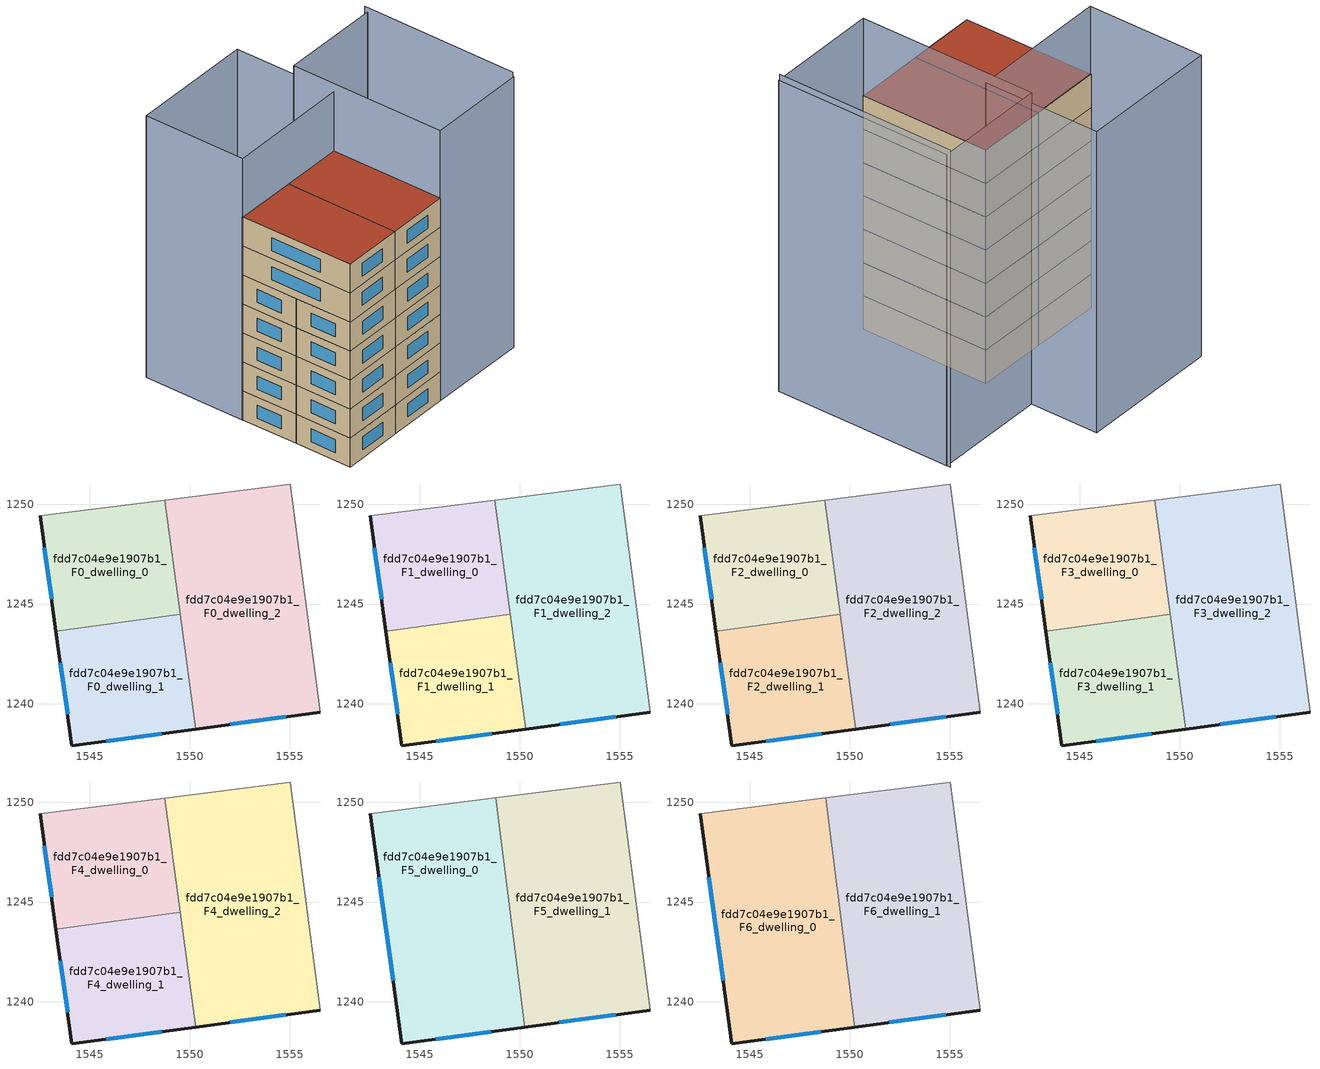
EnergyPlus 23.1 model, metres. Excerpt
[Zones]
fdd7c04e9e1907b1_F0_dwelling_0
 floor ground (EU_floor_Construction): 1548.74,1250.2 1549.52,1244.49 1543.31,1243.64 1542.51,1249.41 z0
 wall outside (EU_wall_Construction): 1542.51,1249.41 1543.31,1243.64 z0:3
 wall adiabatic (EU_wall_Construction): 1548.74,1250.2 1542.51,1249.41 z0:3
 wall to fdd7c04e9e1907b1_F0_dwelling_1 (EU_wall_Construction): 1543.31,1243.64 1549.52,1244.49 z0:3
 wall to fdd7c04e9e1907b1_F0_dwelling_2 (EU_wall_Construction): 1549.52,1244.49 1548.74,1250.2 z0:3
 window (EU_Window_Construction): 1542.73,1247.82 1543.09,1245.23 z0.83:2.17
fdd7c04e9e1907b1_F0_dwelling_1
 floor ground (EU_floor_Construction): 1549.52,1244.49 1550.3,1238.75 1544.1,1237.9 1543.31,1243.64 z0
 wall outside (EU_wall_Construction): 1543.31,1243.64 1544.1,1237.9 1550.3,1238.75 z0:3
 wall to fdd7c04e9e1907b1_F0_dwelling_2 (EU_wall_Construction): 1550.3,1238.75 1549.52,1244.49 z0:3
 window (EU_Window_Construction): 1545.81,1238.13 1548.6,1238.51 / 1543.53,1242.06 1543.88,1239.48 z0.83:2.17
fdd7c04e9e1907b1_F0_dwelling_2
 floor ground (EU_floor_Construction): 1555.02,1251 1556.51,1239.6 1550.3,1238.75 1548.74,1250.2 z0
 wall outside (EU_wall_Construction): 1550.3,1238.75 1556.51,1239.6 z0:3
 wall adiabatic (EU_wall_Construction): 1556.51,1239.6 1555.02,1251 1548.74,1250.2 z0:3
 window (EU_Window_Construction): 1552.01,1238.98 1554.81,1239.36 z0.83:2.17
fdd7c04e9e1907b1_F1_dwelling_0
 floor to fdd7c04e9e1907b1_F0_dwelling_0 (EU_floor_Construction): 1548.74,1250.2 1549.52,1244.49 1543.31,1243.64 1542.51,1249.41 z3
 wall outside (EU_wall_Construction): 1542.51,1249.41 1543.31,1243.64 z3:6
 wall adiabatic (EU_wall_Construction): 1548.74,1250.2 1542.51,1249.41 z3:6
 wall to fdd7c04e9e1907b1_F1_dwelling_1 (EU_wall_Construction): 1543.31,1243.64 1549.52,1244.49 z3:6
 wall to fdd7c04e9e1907b1_F1_dwelling_2 (EU_wall_Construction): 1549.52,1244.49 1548.74,1250.2 z3:6
 window (EU_Window_Construction): 1542.73,1247.82 1543.09,1245.23 z3.83:5.17
fdd7c04e9e1907b1_F1_dwelling_1
 floor to fdd7c04e9e1907b1_F0_dwelling_1 (EU_floor_Construction): 1549.52,1244.49 1550.3,1238.75 1544.1,1237.9 1543.31,1243.64 z3
 wall outside (EU_wall_Construction): 1543.31,1243.64 1544.1,1237.9 1550.3,1238.75 z3:6
 wall to fdd7c04e9e1907b1_F1_dwelling_2 (EU_wall_Construction): 1550.3,1238.75 1549.52,1244.49 z3:6
 window (EU_Window_Construction): 1545.81,1238.13 1548.6,1238.51 / 1543.53,1242.06 1543.88,1239.48 z3.83:5.17
fdd7c04e9e1907b1_F1_dwelling_2
 floor to fdd7c04e9e1907b1_F0_dwelling_2 (EU_floor_Construction): 1555.02,1251 1556.51,1239.6 1550.3,1238.75 1548.74,1250.2 z3
 wall outside (EU_wall_Construction): 1550.3,1238.75 1556.51,1239.6 z3:6
 wall adiabatic (EU_wall_Construction): 1556.51,1239.6 1555.02,1251 1548.74,1250.2 z3:6
 window (EU_Window_Construction): 1552.01,1238.98 1554.81,1239.36 z3.83:5.17
fdd7c04e9e1907b1_F2_dwelling_0
 floor to fdd7c04e9e1907b1_F1_dwelling_0 (EU_floor_Construction): 1548.74,1250.2 1549.52,1244.49 1543.31,1243.64 1542.51,1249.41 z6
 wall outside (EU_wall_Construction): 1542.51,1249.41 1543.31,1243.64 z6:9
 wall adiabatic (EU_wall_Construction): 1548.74,1250.2 1542.51,1249.41 z6:9
 wall to fdd7c04e9e1907b1_F2_dwelling_1 (EU_wall_Construction): 1543.31,1243.64 1549.52,1244.49 z6:9
 wall to fdd7c04e9e1907b1_F2_dwelling_2 (EU_wall_Construction): 1549.52,1244.49 1548.74,1250.2 z6:9
 window (EU_Window_Construction): 1542.73,1247.82 1543.09,1245.23 z6.83:8.17
fdd7c04e9e1907b1_F2_dwelling_1
 floor to fdd7c04e9e1907b1_F1_dwelling_1 (EU_floor_Construction): 1549.52,1244.49 1550.3,1238.75 1544.1,1237.9 1543.31,1243.64 z6
 wall outside (EU_wall_Construction): 1543.31,1243.64 1544.1,1237.9 1550.3,1238.75 z6:9
 wall to fdd7c04e9e1907b1_F2_dwelling_2 (EU_wall_Construction): 1550.3,1238.75 1549.52,1244.49 z6:9
 window (EU_Window_Construction): 1545.81,1238.13 1548.6,1238.51 / 1543.53,1242.06 1543.88,1239.48 z6.83:8.17
fdd7c04e9e1907b1_F2_dwelling_2
 floor to fdd7c04e9e1907b1_F1_dwelling_2 (EU_floor_Construction): 1555.02,1251 1556.51,1239.6 1550.3,1238.75 1548.74,1250.2 z6
 wall outside (EU_wall_Construction): 1550.3,1238.75 1556.51,1239.6 z6:9
 wall adiabatic (EU_wall_Construction): 1556.51,1239.6 1555.02,1251 1548.74,1250.2 z6:9
 window (EU_Window_Construction): 1552.01,1238.98 1554.81,1239.36 z6.83:8.17
fdd7c04e9e1907b1_F3_dwelling_0
 floor to fdd7c04e9e1907b1_F2_dwelling_0 (EU_floor_Construction): 1548.74,1250.2 1549.52,1244.49 1543.31,1243.64 1542.51,1249.41 z9
 wall outside (EU_wall_Construction): 1542.51,1249.41 1543.31,1243.64 z9:12
 wall adiabatic (EU_wall_Construction): 1548.74,1250.2 1542.51,1249.41 z9:12
 wall to fdd7c04e9e1907b1_F3_dwelling_1 (EU_wall_Construction): 1543.31,1243.64 1549.52,1244.49 z9:12
 wall to fdd7c04e9e1907b1_F3_dwelling_2 (EU_wall_Construction): 1549.52,1244.49 1548.74,1250.2 z9:12
 window (EU_Window_Construction): 1542.73,1247.82 1543.09,1245.23 z9.83:11.17
fdd7c04e9e1907b1_F3_dwelling_1
 floor to fdd7c04e9e1907b1_F2_dwelling_1 (EU_floor_Construction): 1549.52,1244.49 1550.3,1238.75 1544.1,1237.9 1543.31,1243.64 z9
 wall outside (EU_wall_Construction): 1543.31,1243.64 1544.1,1237.9 1550.3,1238.75 z9:12
 wall to fdd7c04e9e1907b1_F3_dwelling_2 (EU_wall_Construction): 1550.3,1238.75 1549.52,1244.49 z9:12
 window (EU_Window_Construction): 1545.81,1238.13 1548.6,1238.51 / 1543.53,1242.06 1543.88,1239.48 z9.83:11.17
fdd7c04e9e1907b1_F3_dwelling_2
 floor to fdd7c04e9e1907b1_F2_dwelling_2 (EU_floor_Construction): 1555.02,1251 1556.51,1239.6 1550.3,1238.75 1548.74,1250.2 z9
 wall outside (EU_wall_Construction): 1550.3,1238.75 1556.51,1239.6 z9:12
 wall adiabatic (EU_wall_Construction): 1556.51,1239.6 1555.02,1251 1548.74,1250.2 z9:12
 window (EU_Window_Construction): 1552.01,1238.98 1554.81,1239.36 z9.83:11.17
fdd7c04e9e1907b1_F4_dwelling_0
 floor to fdd7c04e9e1907b1_F3_dwelling_0 (EU_floor_Construction): 1548.74,1250.2 1549.52,1244.49 1543.31,1243.64 1542.51,1249.41 z12
 wall outside (EU_wall_Construction): 1542.51,1249.41 1543.31,1243.64 z12:15
 wall adiabatic (EU_wall_Construction): 1548.74,1250.2 1542.51,1249.41 z12:15
 wall to fdd7c04e9e1907b1_F4_dwelling_1 (EU_wall_Construction): 1543.31,1243.64 1549.52,1244.49 z12:15
 wall to fdd7c04e9e1907b1_F4_dwelling_2 (EU_wall_Construction): 1549.52,1244.49 1548.74,1250.2 z12:15
 window (EU_Window_Construction): 1542.73,1247.82 1543.09,1245.23 z12.83:14.17
fdd7c04e9e1907b1_F4_dwelling_1
 floor to fdd7c04e9e1907b1_F3_dwelling_1 (EU_floor_Construction): 1549.52,1244.49 1550.3,1238.75 1544.1,1237.9 1543.31,1243.64 z12
 wall outside (EU_wall_Construction): 1543.31,1243.64 1544.1,1237.9 1550.3,1238.75 z12:15
 wall to fdd7c04e9e1907b1_F4_dwelling_2 (EU_wall_Construction): 1550.3,1238.75 1549.52,1244.49 z12:15
 window (EU_Window_Construction): 1545.81,1238.13 1548.6,1238.51 / 1543.53,1242.06 1543.88,1239.48 z12.83:14.17
fdd7c04e9e1907b1_F4_dwelling_2
 floor to fdd7c04e9e1907b1_F3_dwelling_2 (EU_floor_Construction): 1555.02,1251 1556.51,1239.6 1550.3,1238.75 1548.74,1250.2 z12
 wall outside (EU_wall_Construction): 1550.3,1238.75 1556.51,1239.6 z12:15
 wall adiabatic (EU_wall_Construction): 1556.51,1239.6 1555.02,1251 1548.74,1250.2 z12:15
 window (EU_Window_Construction): 1552.01,1238.98 1554.81,1239.36 z12.83:14.17
fdd7c04e9e1907b1_F5_dwelling_0
 floor to fdd7c04e9e1907b1_F4_dwelling_0 (EU_floor_Construction): 1548.74,1250.2 1549.51,1244.55 1549.52,1244.49 1543.31,1243.65 1542.51,1249.41 z15
 floor to fdd7c04e9e1907b1_F4_dwelling_1 (EU_floor_Construction): 1549.52,1244.49 1550.25,1238.74 1544.1,1237.9 1543.31,1243.65 z15
 floor to fdd7c04e9e1907b1_F4_dwelling_2 (EU_floor_Construction): 1548.79,1250.21 1549.51,1244.55 1548.74,1250.2 z15
 wall outside (EU_wall_Construction): 1542.51,1249.41 1544.1,1237.9 1550.25,1238.74 z15:18
 wall adiabatic (EU_wall_Construction): 1548.79,1250.21 1542.51,1249.41 z15:18
 wall to fdd7c04e9e1907b1_F5_dwelling_1 (EU_wall_Construction): 1550.25,1238.74 1548.79,1250.21 z15:18
 window (EU_Window_Construction): 1542.95,1246.24 1543.66,1241.07 / 1545.8,1238.13 1548.56,1238.51 z15.83:17.17
fdd7c04e9e1907b1_F5_dwelling_1
 floor to fdd7c04e9e1907b1_F4_dwelling_2 (EU_floor_Construction): 1555.02,1251 1556.51,1239.6 1550.3,1238.75 1549.51,1244.54 1548.79,1250.21 z15
 floor to fdd7c04e9e1907b1_F4_dwelling_1 (EU_floor_Construction): 1549.52,1244.48 1550.3,1238.75 1550.25,1238.74 z15
 wall outside (EU_wall_Construction): 1550.25,1238.74 1556.51,1239.6 z15:18
 wall adiabatic (EU_wall_Construction): 1556.51,1239.6 1555.02,1251 1548.79,1250.21 z15:18
 window (EU_Window_Construction): 1551.98,1238.98 1554.79,1239.36 z15.83:17.17
fdd7c04e9e1907b1_F6_dwelling_0
 floor to fdd7c04e9e1907b1_F5_dwelling_0 (EU_floor_Construction): 1548.79,1250.21 1550.25,1238.74 1544.1,1237.9 1542.51,1249.41 z18
 wall outside (EU_wall_Construction): 1542.51,1249.41 1544.1,1237.9 1550.25,1238.74 z18:21
 wall adiabatic (EU_wall_Construction): 1548.79,1250.21 1542.51,1249.41 z18:21
 wall to fdd7c04e9e1907b1_F6_dwelling_1 (EU_wall_Construction): 1550.25,1238.74 1548.79,1250.21 z18:21
 window (EU_Window_Construction): 1542.95,1246.24 1543.66,1241.07 / 1545.8,1238.13 1548.56,1238.51 z18.83:20.17
 roof outside (EU_roof_Construction): 1550.25,1238.74 1548.79,1250.21 1542.51,1249.41 1544.1,1237.9 z21
fdd7c04e9e1907b1_F6_dwelling_1
 floor to fdd7c04e9e1907b1_F5_dwelling_1 (EU_floor_Construction): 1555.02,1251 1556.51,1239.6 1550.25,1238.74 1548.79,1250.21 z18
 wall outside (EU_wall_Construction): 1550.25,1238.74 1556.51,1239.6 z18:21
 wall adiabatic (EU_wall_Construction): 1556.51,1239.6 1555.02,1251 1548.79,1250.21 z18:21
 window (EU_Window_Construction): 1551.98,1238.98 1554.79,1239.36 z18.83:20.17
 roof outside (EU_roof_Construction): 1556.51,1239.6 1555.02,1251 1548.79,1250.21 1550.25,1238.74 z21
shading: 1556.51,1239.6 1554.41,1255.25 / 1554.41,1255.25 1564.52,1256.61 / 1564.52,1256.61 1566.63,1240.95 / 1566.63,1240.95 1556.51,1239.6 z0:28; 1566.52,1240.99 1564.49,1256.91 z0:28.5; 1553.61,1261.34 1555.02,1251 / 1555.02,1251 1542.51,1249.31 / 1542.51,1249.31 1541.1,1259.64 / 1541.1,1259.64 1553.61,1261.34 z0:27.1
[Building]
EU S2 Campaign: North Axis=0; Terrain=City; Solar Distribution=FullExterior
[Site:Location]
Lyon-Bron: Latitude=45.75; Longitude=5; Time Zone=1; Elevation=198
[SizingPeriod:WeatherFileDays]
AnnualSizingPeriod: Begin Month=1; Begin Day of Month=1; End Month=12; End Day of Month=31; Day of Week for Start Day=Monday; Use Weather File Daylight Saving Period=No; Use Weather File Rain and Snow Indicators=No
[MATERIAL]
EU_InternalMass_Material: Roughness=MediumRough; Thickness=0.1; Conductivity=1; Density=1800; Specific Heat=900; Thermal Absorptance=0.9; Solar Absorptance=0.7; Visible Absorptance=0.7
[MATERIAL:NOMASS] Roughness=MediumRough; Thermal Absorptance=0.9; Solar Absorptance=0.7; Visible Absorptance=0.7
Name | Thermal Resistance
EU_wall_NoMass | 0.87146
EU_roof_NoMass | 0.842276
EU_floor_NoMass | 0.496999
[WINDOWMATERIAL:SIMPLEGLAZINGSYSTEM]
EU_Window_SimpleGlazing: UFactor=2.2525; Solar Heat Gain Coefficient=0.76; Visible Transmittance=0.76
[CONSTRUCTION]
EU_wall_Construction: EU_wall_NoMass
EU_roof_Construction: EU_roof_NoMass
EU_floor_Construction: EU_floor_NoMass
EU_Window_Construction: EU_Window_SimpleGlazing
EU_InternalMass_Construction: EU_InternalMass_Material
[ZONE] Type=1; Multiplier=1; Ceiling Height=autocalculate; Floor Area=autocalculate; Part of Total Floor Area=Yes
Name | Volume
fdd7c04e9e1907b1_F0_dwelling_0; fdd7c04e9e1907b1_F1_dwelling_0; fdd7c04e9e1907b1_F2_dwelling_0; fdd7c04e9e1907b1_F3_dwelling_0; fdd7c04e9e1907b1_F4_dwelling_0 | 109.001
fdd7c04e9e1907b1_F5_dwelling_0; fdd7c04e9e1907b1_F6_dwelling_0 | 217.979
fdd7c04e9e1907b1_F0_dwelling_1; fdd7c04e9e1907b1_F1_dwelling_1; fdd7c04e9e1907b1_F2_dwelling_1; fdd7c04e9e1907b1_F3_dwelling_1; fdd7c04e9e1907b1_F4_dwelling_1 | 109.004
fdd7c04e9e1907b1_F5_dwelling_1; fdd7c04e9e1907b1_F6_dwelling_1 | 217.983
fdd7c04e9e1907b1_F0_dwelling_2; fdd7c04e9e1907b1_F1_dwelling_2; fdd7c04e9e1907b1_F2_dwelling_2; fdd7c04e9e1907b1_F3_dwelling_2; fdd7c04e9e1907b1_F4_dwelling_2 | 217.967
[INTERNALMASS] Construction=EU_InternalMass_Construction
Name | Zone or ZoneList | Surface Area
fdd7c04e9e1907b1_F0_dwelling_0_EU_InternalMass | fdd7c04e9e1907b1_F0_dwelling_0 | 36.3336
fdd7c04e9e1907b1_F0_dwelling_1_EU_InternalMass | fdd7c04e9e1907b1_F0_dwelling_1 | 36.3348
fdd7c04e9e1907b1_F0_dwelling_2_EU_InternalMass | fdd7c04e9e1907b1_F0_dwelling_2 | 72.6553
fdd7c04e9e1907b1_F1_dwelling_0_EU_InternalMass | fdd7c04e9e1907b1_F1_dwelling_0 | 36.3336
fdd7c04e9e1907b1_F1_dwelling_1_EU_InternalMass | fdd7c04e9e1907b1_F1_dwelling_1 | 36.3348
fdd7c04e9e1907b1_F1_dwelling_2_EU_InternalMass | fdd7c04e9e1907b1_F1_dwelling_2 | 72.6553
fdd7c04e9e1907b1_F2_dwelling_0_EU_InternalMass | fdd7c04e9e1907b1_F2_dwelling_0 | 36.3336
fdd7c04e9e1907b1_F2_dwelling_1_EU_InternalMass | fdd7c04e9e1907b1_F2_dwelling_1 | 36.3348
fdd7c04e9e1907b1_F2_dwelling_2_EU_InternalMass | fdd7c04e9e1907b1_F2_dwelling_2 | 72.6553
fdd7c04e9e1907b1_F3_dwelling_0_EU_InternalMass | fdd7c04e9e1907b1_F3_dwelling_0 | 36.3336
fdd7c04e9e1907b1_F3_dwelling_1_EU_InternalMass | fdd7c04e9e1907b1_F3_dwelling_1 | 36.3348
fdd7c04e9e1907b1_F3_dwelling_2_EU_InternalMass | fdd7c04e9e1907b1_F3_dwelling_2 | 72.6553
fdd7c04e9e1907b1_F4_dwelling_0_EU_InternalMass | fdd7c04e9e1907b1_F4_dwelling_0 | 36.3336
fdd7c04e9e1907b1_F4_dwelling_1_EU_InternalMass | fdd7c04e9e1907b1_F4_dwelling_1 | 36.3348
fdd7c04e9e1907b1_F4_dwelling_2_EU_InternalMass | fdd7c04e9e1907b1_F4_dwelling_2 | 72.6553
fdd7c04e9e1907b1_F5_dwelling_0_EU_InternalMass | fdd7c04e9e1907b1_F5_dwelling_0 | 72.6596
fdd7c04e9e1907b1_F5_dwelling_1_EU_InternalMass | fdd7c04e9e1907b1_F5_dwelling_1 | 72.6607
fdd7c04e9e1907b1_F6_dwelling_0_EU_InternalMass | fdd7c04e9e1907b1_F6_dwelling_0 | 72.6596
fdd7c04e9e1907b1_F6_dwelling_1_EU_InternalMass | fdd7c04e9e1907b1_F6_dwelling_1 | 72.6607
[OTHEREQUIPMENT] Fuel Type=Electricity; Design Level Calculation Method=Watts/Area; Power per Zone Floor Area=1; Fraction Latent=0; Fraction Radiant=0; Fraction Lost=0; Carbon Dioxide Generation Rate=0; EndUse Subcategory=EU_Step8_InternalGains
Name | Zone or ZoneList or Space or SpaceList | Schedule
EU_Step8_InternalGain_fdd7c04e9e1907b1_F0_dwelling_0_f000 | fdd7c04e9e1907b1_F0_dwelling_0 | EU_Step8_GainSchedule_fdd7c04e9e1907b1_F0_dwelling_0_f000
EU_Step8_InternalGain_fdd7c04e9e1907b1_F0_dwelling_1_f000 | fdd7c04e9e1907b1_F0_dwelling_1 | EU_Step8_GainSchedule_fdd7c04e9e1907b1_F0_dwelling_1_f000
EU_Step8_InternalGain_fdd7c04e9e1907b1_F0_dwelling_2_f000 | fdd7c04e9e1907b1_F0_dwelling_2 | EU_Step8_GainSchedule_fdd7c04e9e1907b1_F0_dwelling_2_f000
EU_Step8_InternalGain_fdd7c04e9e1907b1_F1_dwelling_0_f000 | fdd7c04e9e1907b1_F1_dwelling_0 | EU_Step8_GainSchedule_fdd7c04e9e1907b1_F1_dwelling_0_f000
EU_Step8_InternalGain_fdd7c04e9e1907b1_F1_dwelling_1_f000 | fdd7c04e9e1907b1_F1_dwelling_1 | EU_Step8_GainSchedule_fdd7c04e9e1907b1_F1_dwelling_1_f000
EU_Step8_InternalGain_fdd7c04e9e1907b1_F1_dwelling_2_f000 | fdd7c04e9e1907b1_F1_dwelling_2 | EU_Step8_GainSchedule_fdd7c04e9e1907b1_F1_dwelling_2_f000
EU_Step8_InternalGain_fdd7c04e9e1907b1_F2_dwelling_0_f000 | fdd7c04e9e1907b1_F2_dwelling_0 | EU_Step8_GainSchedule_fdd7c04e9e1907b1_F2_dwelling_0_f000
EU_Step8_InternalGain_fdd7c04e9e1907b1_F2_dwelling_1_f000 | fdd7c04e9e1907b1_F2_dwelling_1 | EU_Step8_GainSchedule_fdd7c04e9e1907b1_F2_dwelling_1_f000
EU_Step8_InternalGain_fdd7c04e9e1907b1_F2_dwelling_2_f000 | fdd7c04e9e1907b1_F2_dwelling_2 | EU_Step8_GainSchedule_fdd7c04e9e1907b1_F2_dwelling_2_f000
EU_Step8_InternalGain_fdd7c04e9e1907b1_F3_dwelling_0_f000 | fdd7c04e9e1907b1_F3_dwelling_0 | EU_Step8_GainSchedule_fdd7c04e9e1907b1_F3_dwelling_0_f000
EU_Step8_InternalGain_fdd7c04e9e1907b1_F3_dwelling_1_f000 | fdd7c04e9e1907b1_F3_dwelling_1 | EU_Step8_GainSchedule_fdd7c04e9e1907b1_F3_dwelling_1_f000
EU_Step8_InternalGain_fdd7c04e9e1907b1_F3_dwelling_2_f000 | fdd7c04e9e1907b1_F3_dwelling_2 | EU_Step8_GainSchedule_fdd7c04e9e1907b1_F3_dwelling_2_f000
EU_Step8_InternalGain_fdd7c04e9e1907b1_F4_dwelling_0_f000 | fdd7c04e9e1907b1_F4_dwelling_0 | EU_Step8_GainSchedule_fdd7c04e9e1907b1_F4_dwelling_0_f000
EU_Step8_InternalGain_fdd7c04e9e1907b1_F4_dwelling_1_f000 | fdd7c04e9e1907b1_F4_dwelling_1 | EU_Step8_GainSchedule_fdd7c04e9e1907b1_F4_dwelling_1_f000
EU_Step8_InternalGain_fdd7c04e9e1907b1_F4_dwelling_2_f000 | fdd7c04e9e1907b1_F4_dwelling_2 | EU_Step8_GainSchedule_fdd7c04e9e1907b1_F4_dwelling_2_f000
EU_Step8_InternalGain_fdd7c04e9e1907b1_F5_dwelling_0_f000 | fdd7c04e9e1907b1_F5_dwelling_0 | EU_Step8_GainSchedule_fdd7c04e9e1907b1_F5_dwelling_0_f000
EU_Step8_InternalGain_fdd7c04e9e1907b1_F5_dwelling_1_f000 | fdd7c04e9e1907b1_F5_dwelling_1 | EU_Step8_GainSchedule_fdd7c04e9e1907b1_F5_dwelling_1_f000
EU_Step8_InternalGain_fdd7c04e9e1907b1_F6_dwelling_0_f000 | fdd7c04e9e1907b1_F6_dwelling_0 | EU_Step8_GainSchedule_fdd7c04e9e1907b1_F6_dwelling_0_f000
EU_Step8_InternalGain_fdd7c04e9e1907b1_F6_dwelling_1_f000 | fdd7c04e9e1907b1_F6_dwelling_1 | EU_Step8_GainSchedule_fdd7c04e9e1907b1_F6_dwelling_1_f000
[ZONEVENTILATION:DESIGNFLOWRATE] Schedule=EU_AlwaysOn; Design Flow Rate Calculation Method=AirChanges/Hour; Air Changes per Hour=0.425; Ventilation Type=Natural; Fan Pressure Rise=0; Fan Total Efficiency=1; Constant Term Coefficient=1; Temperature Term Coefficient=0; Velocity Term Coefficient=0; Velocity Squared Term Coefficient=0; Minimum Indoor Temperature=-100; Maximum Indoor Temperature=100; Delta Temperature=-100; Minimum Outdoor Temperature=-100; Maximum Outdoor Temperature=100; Maximum Wind Speed=40
Name | Zone or ZoneList or Space or SpaceList
EU_ConstantAir_fdd7c04e9e1907b1_F0_dwelling_0 | fdd7c04e9e1907b1_F0_dwelling_0
EU_ConstantAir_fdd7c04e9e1907b1_F0_dwelling_1 | fdd7c04e9e1907b1_F0_dwelling_1
EU_ConstantAir_fdd7c04e9e1907b1_F0_dwelling_2 | fdd7c04e9e1907b1_F0_dwelling_2
EU_ConstantAir_fdd7c04e9e1907b1_F1_dwelling_0 | fdd7c04e9e1907b1_F1_dwelling_0
EU_ConstantAir_fdd7c04e9e1907b1_F1_dwelling_1 | fdd7c04e9e1907b1_F1_dwelling_1
EU_ConstantAir_fdd7c04e9e1907b1_F1_dwelling_2 | fdd7c04e9e1907b1_F1_dwelling_2
EU_ConstantAir_fdd7c04e9e1907b1_F2_dwelling_0 | fdd7c04e9e1907b1_F2_dwelling_0
EU_ConstantAir_fdd7c04e9e1907b1_F2_dwelling_1 | fdd7c04e9e1907b1_F2_dwelling_1
EU_ConstantAir_fdd7c04e9e1907b1_F2_dwelling_2 | fdd7c04e9e1907b1_F2_dwelling_2
EU_ConstantAir_fdd7c04e9e1907b1_F3_dwelling_0 | fdd7c04e9e1907b1_F3_dwelling_0
EU_ConstantAir_fdd7c04e9e1907b1_F3_dwelling_1 | fdd7c04e9e1907b1_F3_dwelling_1
EU_ConstantAir_fdd7c04e9e1907b1_F3_dwelling_2 | fdd7c04e9e1907b1_F3_dwelling_2
EU_ConstantAir_fdd7c04e9e1907b1_F4_dwelling_0 | fdd7c04e9e1907b1_F4_dwelling_0
EU_ConstantAir_fdd7c04e9e1907b1_F4_dwelling_1 | fdd7c04e9e1907b1_F4_dwelling_1
EU_ConstantAir_fdd7c04e9e1907b1_F4_dwelling_2 | fdd7c04e9e1907b1_F4_dwelling_2
EU_ConstantAir_fdd7c04e9e1907b1_F5_dwelling_0 | fdd7c04e9e1907b1_F5_dwelling_0
EU_ConstantAir_fdd7c04e9e1907b1_F5_dwelling_1 | fdd7c04e9e1907b1_F5_dwelling_1
EU_ConstantAir_fdd7c04e9e1907b1_F6_dwelling_0 | fdd7c04e9e1907b1_F6_dwelling_0
EU_ConstantAir_fdd7c04e9e1907b1_F6_dwelling_1 | fdd7c04e9e1907b1_F6_dwelling_1
[HVACTEMPLATE:THERMOSTAT] Constant Heating Setpoint=20; Constant Cooling Setpoint=50
EU_HeatOnly_fdd7c04e9e1907b1_F0_dwelling_0; EU_HeatOnly_fdd7c04e9e1907b1_F0_dwelling_1; EU_HeatOnly_fdd7c04e9e1907b1_F0_dwelling_2; EU_HeatOnly_fdd7c04e9e1907b1_F1_dwelling_0; EU_HeatOnly_fdd7c04e9e1907b1_F1_dwelling_1; EU_HeatOnly_fdd7c04e9e1907b1_F1_dwelling_2; EU_HeatOnly_fdd7c04e9e1907b1_F2_dwelling_0; EU_HeatOnly_fdd7c04e9e1907b1_F2_dwelling_1; EU_HeatOnly_fdd7c04e9e1907b1_F2_dwelling_2; EU_HeatOnly_fdd7c04e9e1907b1_F3_dwelling_0; EU_HeatOnly_fdd7c04e9e1907b1_F3_dwelling_1; EU_HeatOnly_fdd7c04e9e1907b1_F3_dwelling_2; EU_HeatOnly_fdd7c04e9e1907b1_F4_dwelling_0; EU_HeatOnly_fdd7c04e9e1907b1_F4_dwelling_1; EU_HeatOnly_fdd7c04e9e1907b1_F4_dwelling_2; EU_HeatOnly_fdd7c04e9e1907b1_F5_dwelling_0; EU_HeatOnly_fdd7c04e9e1907b1_F5_dwelling_1; EU_HeatOnly_fdd7c04e9e1907b1_F6_dwelling_0; EU_HeatOnly_fdd7c04e9e1907b1_F6_dwelling_1
[HVACTEMPLATE:ZONE:IDEALLOADSAIRSYSTEM] System Availability Schedule=EU_AlwaysOn; Maximum Heating Supply Air Temperature=50; Minimum Cooling Supply Air Temperature=13; Maximum Heating Supply Air Humidity Ratio=0.0156; Minimum Cooling Supply Air Humidity Ratio=0.0077; Heating Limit=NoLimit; Cooling Limit=NoLimit; Heating Availability Schedule=EU_AlwaysOn; Cooling Availability Schedule=EU_CoolingOff; Dehumidification Control Type=ConstantSensibleHeatRatio; Cooling Sensible Heat Ratio=0.7; Dehumidification Setpoint=60; Humidification Control Type=None; Humidification Setpoint=30; Outdoor Air Method=None; Outdoor Air Flow Rate per Person=0.00944; Outdoor Air Flow Rate per Zone Floor Area=0; Outdoor Air Flow Rate per Zone=0; Demand Controlled Ventilation Type=None; Outdoor Air Economizer Type=NoEconomizer; Heat Recovery Type=None; Sensible Heat Recovery Effectiveness=0.7; Latent Heat Recovery Effectiveness=0.65
Name | Template Thermostat
fdd7c04e9e1907b1_F0_dwelling_0 | EU_HeatOnly_fdd7c04e9e1907b1_F0_dwelling_0
fdd7c04e9e1907b1_F0_dwelling_1 | EU_HeatOnly_fdd7c04e9e1907b1_F0_dwelling_1
fdd7c04e9e1907b1_F0_dwelling_2 | EU_HeatOnly_fdd7c04e9e1907b1_F0_dwelling_2
fdd7c04e9e1907b1_F1_dwelling_0 | EU_HeatOnly_fdd7c04e9e1907b1_F1_dwelling_0
fdd7c04e9e1907b1_F1_dwelling_1 | EU_HeatOnly_fdd7c04e9e1907b1_F1_dwelling_1
fdd7c04e9e1907b1_F1_dwelling_2 | EU_HeatOnly_fdd7c04e9e1907b1_F1_dwelling_2
fdd7c04e9e1907b1_F2_dwelling_0 | EU_HeatOnly_fdd7c04e9e1907b1_F2_dwelling_0
fdd7c04e9e1907b1_F2_dwelling_1 | EU_HeatOnly_fdd7c04e9e1907b1_F2_dwelling_1
fdd7c04e9e1907b1_F2_dwelling_2 | EU_HeatOnly_fdd7c04e9e1907b1_F2_dwelling_2
fdd7c04e9e1907b1_F3_dwelling_0 | EU_HeatOnly_fdd7c04e9e1907b1_F3_dwelling_0
fdd7c04e9e1907b1_F3_dwelling_1 | EU_HeatOnly_fdd7c04e9e1907b1_F3_dwelling_1
fdd7c04e9e1907b1_F3_dwelling_2 | EU_HeatOnly_fdd7c04e9e1907b1_F3_dwelling_2
fdd7c04e9e1907b1_F4_dwelling_0 | EU_HeatOnly_fdd7c04e9e1907b1_F4_dwelling_0
fdd7c04e9e1907b1_F4_dwelling_1 | EU_HeatOnly_fdd7c04e9e1907b1_F4_dwelling_1
fdd7c04e9e1907b1_F4_dwelling_2 | EU_HeatOnly_fdd7c04e9e1907b1_F4_dwelling_2
fdd7c04e9e1907b1_F5_dwelling_0 | EU_HeatOnly_fdd7c04e9e1907b1_F5_dwelling_0
fdd7c04e9e1907b1_F5_dwelling_1 | EU_HeatOnly_fdd7c04e9e1907b1_F5_dwelling_1
fdd7c04e9e1907b1_F6_dwelling_0 | EU_HeatOnly_fdd7c04e9e1907b1_F6_dwelling_0
fdd7c04e9e1907b1_F6_dwelling_1 | EU_HeatOnly_fdd7c04e9e1907b1_F6_dwelling_1
[SIZING:ZONE] Zone Cooling Design Supply Air Temperature Input Method=SupplyAirTemperature; Zone Cooling Design Supply Air Temperature=13; Zone Heating Design Supply Air Temperature Input Method=SupplyAirTemperature; Zone Heating Design Supply Air Temperature=50; Zone Cooling Design Supply Air Humidity Ratio=0.008; Zone Heating Design Supply Air Humidity Ratio=0.008; Cooling Design Air Flow Method=DesignDay; Cooling Design Air Flow Rate=0; Cooling Minimum Air Flow per Zone Floor Area=0.000762; Cooling Minimum Air Flow=0; Cooling Minimum Air Flow Fraction=0.2; Heating Design Air Flow Method=DesignDay; Heating Design Air Flow Rate=0; Heating Maximum Air Flow per Zone Floor Area=0.002032; Heating Maximum Air Flow=0.141576; Heating Maximum Air Flow Fraction=0.3; Account for Dedicated Outdoor Air System=No; Dedicated Outdoor Air System Control Strategy=NeutralSupplyAir; Dedicated Outdoor Air Low Setpoint Temperature for Design=autosize; Dedicated Outdoor Air High Setpoint Temperature for Design=autosize; Zone Load Sizing Method=Sensible Load Only No Latent Load; Zone Latent Cooling Design Supply Air Humidity Ratio Input Method=HumidityRatioDifference; Zone Cooling Design Supply Air Humidity Ratio Difference=0.005; Zone Latent Heating Design Supply Air Humidity Ratio Input Method=HumidityRatioDifference; Zone Humidification Design Supply Air Humidity Ratio Difference=0.005
fdd7c04e9e1907b1_F0_dwelling_0; fdd7c04e9e1907b1_F0_dwelling_1; fdd7c04e9e1907b1_F0_dwelling_2; fdd7c04e9e1907b1_F1_dwelling_0; fdd7c04e9e1907b1_F1_dwelling_1; fdd7c04e9e1907b1_F1_dwelling_2; fdd7c04e9e1907b1_F2_dwelling_0; fdd7c04e9e1907b1_F2_dwelling_1; fdd7c04e9e1907b1_F2_dwelling_2; fdd7c04e9e1907b1_F3_dwelling_0; fdd7c04e9e1907b1_F3_dwelling_1; fdd7c04e9e1907b1_F3_dwelling_2; fdd7c04e9e1907b1_F4_dwelling_0; fdd7c04e9e1907b1_F4_dwelling_1; fdd7c04e9e1907b1_F4_dwelling_2; fdd7c04e9e1907b1_F5_dwelling_0; fdd7c04e9e1907b1_F5_dwelling_1; fdd7c04e9e1907b1_F6_dwelling_0; fdd7c04e9e1907b1_F6_dwelling_1
[SCHEDULE:CONSTANT]
Name | Hourly Value
EU_AlwaysOn | 1
EU_CoolingOff | 0
[SCHEDULE:FILE] Column Number=1; Rows to Skip at Top=0; Number of Hours of Data=8760; Column Separator=Comma; Interpolate to Timestep=No; Minutes per Item=60; Adjust Schedule for Daylight Savings=Yes
Name | File
EU_Step8_GainSchedule_fdd7c04e9e1907b1_F0_dwelling_0_f000 | ../../schedules/fdd7c04e9e1907b1/fdd7c04e9e1907b1_F0_dwelling_0_f000_gain.csv
EU_Step8_GainSchedule_fdd7c04e9e1907b1_F0_dwelling_1_f000 | ../../schedules/fdd7c04e9e1907b1/fdd7c04e9e1907b1_F0_dwelling_1_f000_gain.csv
EU_Step8_GainSchedule_fdd7c04e9e1907b1_F0_dwelling_2_f000 | ../../schedules/fdd7c04e9e1907b1/fdd7c04e9e1907b1_F0_dwelling_2_f000_gain.csv
EU_Step8_GainSchedule_fdd7c04e9e1907b1_F1_dwelling_0_f000 | ../../schedules/fdd7c04e9e1907b1/fdd7c04e9e1907b1_F1_dwelling_0_f000_gain.csv
EU_Step8_GainSchedule_fdd7c04e9e1907b1_F1_dwelling_1_f000 | ../../schedules/fdd7c04e9e1907b1/fdd7c04e9e1907b1_F1_dwelling_1_f000_gain.csv
EU_Step8_GainSchedule_fdd7c04e9e1907b1_F1_dwelling_2_f000 | ../../schedules/fdd7c04e9e1907b1/fdd7c04e9e1907b1_F1_dwelling_2_f000_gain.csv
EU_Step8_GainSchedule_fdd7c04e9e1907b1_F2_dwelling_0_f000 | ../../schedules/fdd7c04e9e1907b1/fdd7c04e9e1907b1_F2_dwelling_0_f000_gain.csv
EU_Step8_GainSchedule_fdd7c04e9e1907b1_F2_dwelling_1_f000 | ../../schedules/fdd7c04e9e1907b1/fdd7c04e9e1907b1_F2_dwelling_1_f000_gain.csv
EU_Step8_GainSchedule_fdd7c04e9e1907b1_F2_dwelling_2_f000 | ../../schedules/fdd7c04e9e1907b1/fdd7c04e9e1907b1_F2_dwelling_2_f000_gain.csv
EU_Step8_GainSchedule_fdd7c04e9e1907b1_F3_dwelling_0_f000 | ../../schedules/fdd7c04e9e1907b1/fdd7c04e9e1907b1_F3_dwelling_0_f000_gain.csv
EU_Step8_GainSchedule_fdd7c04e9e1907b1_F3_dwelling_1_f000 | ../../schedules/fdd7c04e9e1907b1/fdd7c04e9e1907b1_F3_dwelling_1_f000_gain.csv
EU_Step8_GainSchedule_fdd7c04e9e1907b1_F3_dwelling_2_f000 | ../../schedules/fdd7c04e9e1907b1/fdd7c04e9e1907b1_F3_dwelling_2_f000_gain.csv
EU_Step8_GainSchedule_fdd7c04e9e1907b1_F4_dwelling_0_f000 | ../../schedules/fdd7c04e9e1907b1/fdd7c04e9e1907b1_F4_dwelling_0_f000_gain.csv
EU_Step8_GainSchedule_fdd7c04e9e1907b1_F4_dwelling_1_f000 | ../../schedules/fdd7c04e9e1907b1/fdd7c04e9e1907b1_F4_dwelling_1_f000_gain.csv
EU_Step8_GainSchedule_fdd7c04e9e1907b1_F4_dwelling_2_f000 | ../../schedules/fdd7c04e9e1907b1/fdd7c04e9e1907b1_F4_dwelling_2_f000_gain.csv
EU_Step8_GainSchedule_fdd7c04e9e1907b1_F5_dwelling_0_f000 | ../../schedules/fdd7c04e9e1907b1/fdd7c04e9e1907b1_F5_dwelling_0_f000_gain.csv
EU_Step8_GainSchedule_fdd7c04e9e1907b1_F5_dwelling_1_f000 | ../../schedules/fdd7c04e9e1907b1/fdd7c04e9e1907b1_F5_dwelling_1_f000_gain.csv
EU_Step8_GainSchedule_fdd7c04e9e1907b1_F6_dwelling_0_f000 | ../../schedules/fdd7c04e9e1907b1/fdd7c04e9e1907b1_F6_dwelling_0_f000_gain.csv
EU_Step8_GainSchedule_fdd7c04e9e1907b1_F6_dwelling_1_f000 | ../../schedules/fdd7c04e9e1907b1/fdd7c04e9e1907b1_F6_dwelling_1_f000_gain.csv
